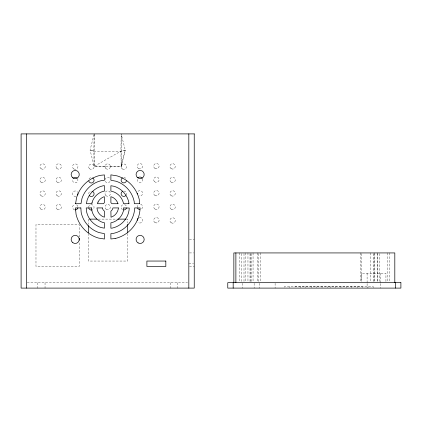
<?xml version="1.0" encoding="UTF-8"?>
<svg xmlns="http://www.w3.org/2000/svg" width="422" height="422" viewBox="0 0 422 422"><rect width="100%" height="100%" fill="white"/><g stroke="black" fill="none" stroke-linecap="round" stroke-linejoin="round"><path stroke-width="0.32" stroke-dasharray="2.11 1.58" d="M94.143 133.901L94.143 166.363L121.193 166.416L125.25 150.132L121.193 133.901M110.379 166.363L121.193 166.363L121.204 134.539L120.908 151.176L121.193 166.416M94.132 134.539L93.853 151.176L94.143 166.363L105.009 166.363M104.988 166.526L105.083 165.825M121.114 166.669L121.478 165.318M93.985 134.523L90.081 150.132L94.143 166.363L120.908 151.176L125.25 150.132L121.193 166.363M125.25 150.132L121.425 151.187L93.853 151.176L90.081 150.132L94.375 151.187M98.268 219.118L117.226 219.118M126.378 219.118L127.687 219.118L127.687 223.048M189.425 239.49L194.236 239.49M189.425 252.931L193.635 252.931M188.824 263.75L193.635 263.75M189.425 266.372L194.236 266.372M27.166 282.687L187.51 282.687M110.306 165.825L110.4 166.526M389.401 252.931L389.401 281.395M387.375 252.931L387.375 281.395M385.93 281.427L385.93 273.219L361.765 273.219L361.765 281.427M380.591 273.219L380.591 282.925M380.591 283.573L380.591 288.099M379.257 253.58L379.257 281.395M377.5 252.931L377.5 281.395M377.268 253.58L377.268 281.395M374.451 252.931L374.451 281.395M374.061 253.58L374.061 281.395M373.634 253.58L373.634 281.395M373.423 287.64L373.423 286.717L284.185 286.717L284.185 287.64M370.194 252.931L370.194 281.395M368.005 286.717L368.005 287.64M367.103 273.219L367.103 282.925M367.103 283.573L367.103 288.099M362.53 287.651L362.53 286.749L295.083 286.749L295.083 287.651M361.564 253.58L361.564 281.395M360.325 252.931L360.325 281.395M357.16 286.749L357.16 287.651M351.8 286.749L351.8 287.651M346.325 286.749L346.325 287.651M340.981 286.749L340.981 287.651M335.569 286.749L335.569 287.651M330.157 286.749L330.157 287.651M327.451 286.749L327.451 287.651M322.044 286.749L322.044 287.651M316.632 286.749L316.632 287.651M311.283 286.749L311.283 287.651M305.813 286.749L305.813 287.651M300.453 286.749L300.453 287.651M289.603 286.717L289.603 287.64M275.107 283.289L275.102 288.099M260.174 252.931L260.174 281.395M259.551 283.289L259.551 288.099M258.675 253.58L258.675 281.395M257.336 252.931L257.336 281.395M254.139 283.289L254.139 288.099M253.058 252.931L253.058 281.395M251.143 253.58L251.143 281.395M250.489 253.58L250.489 281.395M250.003 253.58L250.003 281.395M247.957 252.931L247.957 281.395M245.752 252.931L245.757 281.395M243.995 253.58L243.995 281.395M242.645 283.289L242.645 288.099M241.289 253.58L241.289 281.395M239.263 252.931L239.263 281.395M177.578 282.687L177.599 288.099M170.293 282.687L170.319 288.099M127.687 233.53L127.687 261.049L88.462 261.049L88.462 234.184M88.462 219.118L88.462 224.356M79.262 236.974L79.262 224.525L35.981 224.525L35.981 266.456L79.262 266.456L79.262 242.217M45.038 282.687L45.043 288.099M37.737 282.687L37.743 288.099M140.621 204.185A2.706 2.706 0 0 1 141.27 209.143M137.308 207.503A2.706 2.706 0 0 1 138.005 204.886M139.218 217.715A2.706 2.706 0 0 1 142.53 221.028A2.706 2.706 0 0 1 138.005 222.241M138.005 191.361A2.706 2.706 0 0 1 142.53 192.574A2.706 2.706 0 0 1 139.218 195.887M142.53 179.049A2.706 2.706 0 0 1 139.919 182.452A2.706 2.706 0 0 1 137.308 179.049M123.82 177.493A2.706 2.706 0 0 1 126.162 178.844M122.464 209.592A2.706 2.706 0 0 1 123.118 204.638M124.522 204.638A2.706 2.706 0 0 1 126.526 207.249M123.82 191.018A2.706 2.706 0 0 1 126.162 195.075M110.036 181.402A2.706 2.706 0 0 1 105.78 181.966A2.706 2.706 0 0 1 106.344 177.709A2.706 2.706 0 0 1 110.306 179.35M89.026 178.949A2.706 2.706 0 0 1 92.07 177.688M88.662 193.83A2.706 2.706 0 0 1 91.368 191.124M88.662 207.355A2.706 2.706 0 0 1 92.724 205.013A2.706 2.706 0 0 1 92.724 209.697M75.934 196.283A2.706 2.706 0 0 1 72.695 194.595A2.706 2.706 0 0 1 74.093 191.219A2.706 2.706 0 0 1 77.579 192.321M77.579 178.791A2.706 2.706 0 0 1 75.237 182.853A2.706 2.706 0 0 1 72.89 178.791M74.536 209.813A2.706 2.706 0 0 1 74.536 204.586M76.588 204.855A2.706 2.706 0 0 1 77.938 207.197M105.78 168.436A2.706 2.706 0 0 0 110.306 167.223A2.706 2.706 0 0 0 106.993 163.91A2.706 2.706 0 0 0 105.78 168.436M122.464 169.011A2.706 2.706 0 0 0 126.526 166.669A2.706 2.706 0 0 0 122.464 164.327A2.706 2.706 0 0 0 122.464 169.011M171.242 182.23A2.706 2.706 0 0 0 175.299 179.888A2.706 2.706 0 0 0 171.242 177.546A2.706 2.706 0 0 0 171.242 182.23M171.242 209.286A2.706 2.706 0 0 0 175.299 206.944A2.706 2.706 0 0 0 171.242 204.601A2.706 2.706 0 0 0 171.242 209.286M171.242 168.705A2.706 2.706 0 0 0 175.299 166.363A2.706 2.706 0 0 0 171.242 164.021A2.706 2.706 0 0 0 171.242 168.705M171.242 222.811A2.706 2.706 0 0 0 175.299 220.469A2.706 2.706 0 0 0 171.242 218.127A2.706 2.706 0 0 0 171.242 222.811M155.032 209.075A2.706 2.706 0 0 0 159.089 206.733A2.706 2.706 0 0 0 155.032 204.385A2.706 2.706 0 0 0 155.032 209.075M155.032 222.6A2.706 2.706 0 0 0 159.089 220.258A2.706 2.706 0 0 0 155.032 217.916A2.706 2.706 0 0 0 155.032 222.6M155.032 195.544A2.706 2.706 0 0 0 159.089 193.202A2.706 2.706 0 0 0 155.032 190.86A2.706 2.706 0 0 0 155.032 195.544M154.473 181.592A2.706 2.706 0 0 0 158.999 180.379A2.706 2.706 0 0 0 155.686 177.066A2.706 2.706 0 0 0 154.473 181.592M155.032 168.494A2.706 2.706 0 0 0 159.089 166.152A2.706 2.706 0 0 0 155.032 163.81A2.706 2.706 0 0 0 155.032 168.494M138.569 168.563A2.706 2.706 0 0 0 142.625 166.221A2.706 2.706 0 0 0 138.569 163.878A2.706 2.706 0 0 0 138.569 168.563M105.78 195.492A2.706 2.706 0 0 0 110.306 194.278A2.706 2.706 0 0 0 106.993 190.966A2.706 2.706 0 0 0 105.78 195.492M106.344 209.444A2.706 2.706 0 0 0 110.4 207.102A2.706 2.706 0 0 0 106.344 204.76A2.706 2.706 0 0 0 106.344 209.444M89.459 168.689A2.706 2.706 0 0 0 93.985 167.476A2.706 2.706 0 0 0 90.672 164.163A2.706 2.706 0 0 0 89.459 168.689M73.882 168.964A2.706 2.706 0 0 0 77.938 166.621A2.706 2.706 0 0 0 73.882 164.274A2.706 2.706 0 0 0 73.882 168.964M56.791 168.378A2.706 2.706 0 0 0 61.317 167.165A2.706 2.706 0 0 0 58.004 163.852A2.706 2.706 0 0 0 56.791 168.378M57.35 195.861A2.706 2.706 0 0 0 61.406 193.519A2.706 2.706 0 0 0 57.35 191.177A2.706 2.706 0 0 0 57.35 195.861M57.35 209.386A2.706 2.706 0 0 0 61.406 207.044A2.706 2.706 0 0 0 57.35 204.702A2.706 2.706 0 0 0 57.35 209.386M57.35 182.336A2.706 2.706 0 0 0 61.406 179.994A2.706 2.706 0 0 0 57.35 177.646A2.706 2.706 0 0 0 57.35 182.336M41.214 195.892A2.706 2.706 0 0 0 45.275 193.55A2.706 2.706 0 0 0 41.214 191.208A2.706 2.706 0 0 0 41.214 195.892M41.214 168.837A2.706 2.706 0 0 0 45.275 166.495A2.706 2.706 0 0 0 41.214 164.153A2.706 2.706 0 0 0 41.214 168.837M40.654 208.99A2.706 2.706 0 0 0 45.18 207.777A2.706 2.706 0 0 0 41.868 204.464A2.706 2.706 0 0 0 40.654 208.99M41.214 182.367A2.706 2.706 0 0 0 45.275 180.02A2.706 2.706 0 0 0 41.214 177.678A2.706 2.706 0 0 0 41.214 182.367M171.242 195.761A2.706 2.706 0 0 0 175.299 193.418A2.706 2.706 0 0 0 171.242 191.071A2.706 2.706 0 0 0 171.242 195.761"/><path stroke-width="0.63" d="M75.585 203.715L76.582 197.586A32.462 32.462 0 0 1 100.225 175.341L104.44 174.919L104.44 180.284L102.24 180.442A27.05 27.05 0 0 0 82 198.393L80.977 203.715L75.221 203.715M89.77 219.118L96.96 219.118M117.88 219.118L125.724 219.118M395.488 282.687L395.488 288.099M394.813 282.687L394.813 252.931L233.851 252.931L233.851 282.687M235.882 252.931L235.882 282.687M233.176 282.687L233.176 288.099M188.824 133.901L188.824 288.099M127.687 224.356L127.687 232.221M88.462 225.67L88.462 232.875M79.262 238.288L79.262 240.25M26.512 133.901L26.512 288.099M139.919 209.507A2.706 2.706 0 0 1 137.577 208.151M138.005 177.836A2.706 2.706 0 0 1 142.261 178.395M126.431 180.896A2.706 2.706 0 0 1 122.174 182.341A2.706 2.706 0 0 1 122.464 177.852M126.431 207.951A2.706 2.706 0 0 1 123.82 209.956M125.73 195.634A2.706 2.706 0 0 1 121.673 195.37A2.706 2.706 0 0 1 122.464 191.382M92.724 177.963A2.706 2.706 0 0 1 93.019 182.452A2.706 2.706 0 0 1 88.757 181.001M92.724 191.488A2.706 2.706 0 0 1 93.515 195.476A2.706 2.706 0 0 1 89.459 195.739M92.07 209.966A2.706 2.706 0 0 1 88.757 208.057M73.322 178.232A2.706 2.706 0 0 1 77.147 178.232M77.848 207.898A2.706 2.706 0 0 1 75.237 209.903M137.213 220.326A2.706 2.706 0 0 1 138.005 218.411M137.308 193.972A2.706 2.706 0 0 1 137.213 193.276M77.938 193.672A2.706 2.706 0 0 1 77.579 195.022M118.35 207.93L118.255 209.185A10.819 10.819 0 0 1 111.018 217.23L110.891 211.227L112.352 209.65L112.948 207.93L118.35 207.93M92.059 202.486L91.88 203.715L86.447 203.715L87.074 200.292A21.643 21.643 0 0 1 103.126 185.78L104.44 185.675L104.44 191.113L103.722 191.198A16.231 16.231 0 0 0 92.059 202.486M123.788 207.93L123.277 211.396A16.231 16.231 0 0 1 111.614 222.684L110.891 222.769L110.891 228.207L112.21 228.102A21.643 21.643 0 0 0 129.285 208.035L123.788 207.93M98.025 202.038L97.429 203.715L103.379 203.715L104.44 202.655L104.318 196.652A10.819 10.819 0 0 0 98.025 202.038M115.111 238.541L110.891 238.963L110.891 233.603L113.096 233.445A27.05 27.05 0 0 0 134.671 208.558L134.629 207.93L140.115 207.93A32.462 32.462 0 0 1 115.111 238.541M194.236 133.901L21.1 133.901L21.1 288.099L194.236 288.099L194.236 133.901M117.981 203.715L111.957 203.715L110.891 202.655L110.891 196.705L112.574 197.296A10.819 10.819 0 0 1 117.954 203.589L117.981 203.715M128.937 203.715L123.493 203.715L123.414 202.993A16.231 16.231 0 0 0 112.12 191.335L110.891 191.15L110.891 185.717L114.315 186.345A21.643 21.643 0 0 1 128.826 202.402L128.937 203.715M139.693 203.715L134.328 203.715L134.17 201.51A27.05 27.05 0 0 0 116.219 181.275L110.891 180.247L110.891 174.856L117.021 175.858A32.462 32.462 0 0 1 139.265 199.5L139.693 203.715M80.85 207.93L75.422 207.93L76.071 214.381A32.462 32.462 0 0 0 98.315 238.029L104.44 239.026L104.44 233.635L99.117 232.606A27.05 27.05 0 0 1 81.166 212.371L80.85 207.93M91.585 207.93L86.22 207.93L86.51 211.485A21.643 21.643 0 0 0 101.022 227.537L104.44 228.165L104.44 222.732L103.216 222.552A16.231 16.231 0 0 1 91.922 210.889L91.585 207.93M102.388 207.93L96.939 207.93L97.376 210.293A10.819 10.819 0 0 0 102.762 216.586L104.44 217.182L104.44 211.227L102.984 209.65L102.388 207.93M165.83 261.049L146.893 261.049L146.893 266.456L165.83 266.456L165.83 261.049M400.9 282.687L227.764 282.687L227.764 288.099L400.9 288.099L400.9 282.687M138.1 242.919A4.056 4.056 0 0 0 144.187 239.406A4.056 4.056 0 0 0 138.1 235.893A4.056 4.056 0 0 0 138.1 242.919M137.261 177.351A4.056 4.056 0 0 0 144.05 175.531A4.056 4.056 0 0 0 139.081 170.562A4.056 4.056 0 0 0 137.261 177.351M72.336 177.351A4.056 4.056 0 0 0 79.125 175.531A4.056 4.056 0 0 0 74.156 170.562A4.056 4.056 0 0 0 72.336 177.351M72.842 242.708A4.056 4.056 0 0 0 79.241 239.802A4.056 4.056 0 0 0 73.528 235.708A4.056 4.056 0 0 0 72.842 242.708"/></g></svg>
